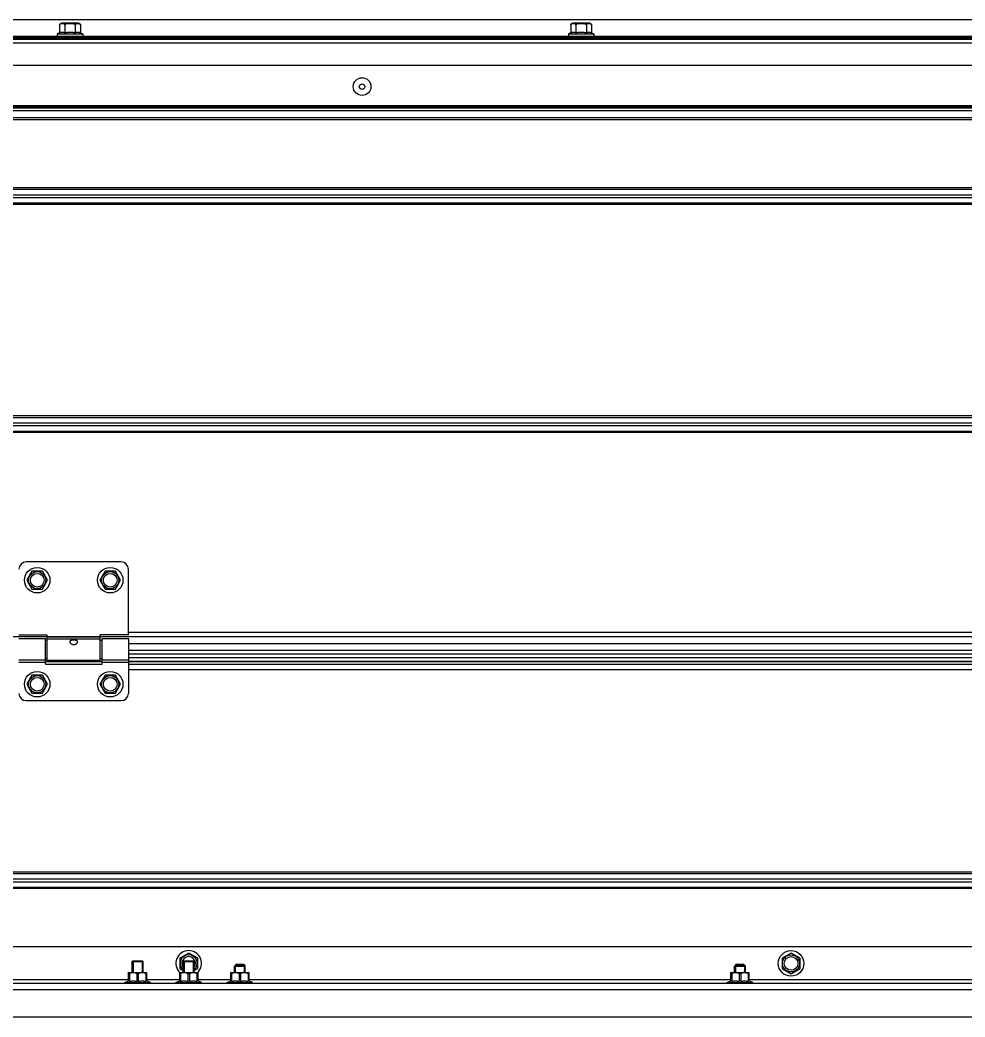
# Model space of a CAD drawing. Header units: millimetres. Extents: x 21899 to 38731, y -5425 to 3612.
# Drawn here: x 23101 to 23619, y -3342 to -2795 of the extents above; entities that cross this region are included whole.
import ezdxf

# ---------------------------------------------------------------- set-up
doc = ezdxf.new("R2010")
doc.units = ezdxf.units.MM

msp = doc.modelspace()

# ---------------------------------------------------------------- linework, layer by layer
at = {"color": 7, "linetype": 'Continuous'}
for p, q in [((25041.07, -2795.44), (22324.07, -2795.44)), ((23133.46, -2797.27), (23124.06, -2797.27)), ((23413.46, -2797.27), (23404.06, -2797.27)), ((23123.06, -2802.56), (23121.76, -2803.07)), ((23121.76, -2803.07), (23121.76, -2804.27)), ((23121.76, -2803.07), (23135.76, -2803.07)), ((23123.06, -2798.27), (23123.06, -2802.56)), ((23125.91, -2798.27), (23125.91, -2802.56)), ((23131.61, -2798.27), (23131.61, -2802.56)), ((23134.46, -2798.27), (23134.46, -2802.56)), ((23134.46, -2802.56), (23135.76, -2803.07)), ((23135.76, -2803.07), (23135.76, -2804.27)), ((23403.06, -2802.56), (23401.76, -2803.07)), ((23401.76, -2803.07), (23401.76, -2804.27)), ((23401.76, -2803.07), (23415.76, -2803.07)), ((23403.06, -2798.27), (23403.06, -2802.56)), ((23405.91, -2798.27), (23405.91, -2802.56)), ((23411.61, -2798.27), (23411.61, -2802.56)), ((23414.46, -2798.27), (23414.46, -2802.56)), ((23414.46, -2802.56), (23415.76, -2803.07)), ((23415.76, -2803.07), (23415.76, -2804.27)), ((22241.07, -2804.64), (25123.07, -2804.64)), ((22358.76, -2804.27), (25027.76, -2804.27)), ((22358.76, -2805.97), (25027.76, -2805.97)), ((23468.54, -2820.47), (22358.76, -2820.47)), ((23848.11, -2820.47), (23468.54, -2820.47)), ((22358.76, -2849.97), (25027.76, -2849.97)), ((23156.76, -3092.47), (23104.76, -3092.47)), ((23107.91, -3097.53), (23105.06, -3102.47)), ((23113.61, -3097.53), (23107.91, -3097.53)), ((23116.46, -3102.47), (23113.61, -3097.53)), ((23147.91, -3097.53), (23145.06, -3102.47)), ((23153.61, -3097.53), (23147.91, -3097.53)), ((23156.46, -3102.47), (23153.61, -3097.53)), ((23160.76, -3132.47), (23160.76, -3096.47)), ((23105.06, -3102.47), (23107.91, -3107.4)), ((23113.61, -3107.4), (23116.46, -3102.47)), ((23145.06, -3102.47), (23147.91, -3107.4)), ((23153.61, -3107.4), (23156.46, -3102.47)), ((23107.91, -3107.4), (23113.61, -3107.4)), ((23147.91, -3107.4), (23153.61, -3107.4)), ((23100.76, -3132.47), (23116.26, -3132.47)), ((23100.76, -3134.47), (23115.26, -3134.47)), ((23115.26, -3148.47), (23115.26, -3134.47)), ((23116.26, -3135.47), (23115.26, -3135.47)), ((23116.26, -3146.47), (23116.26, -3132.47)), ((23160.76, -3132.47), (23145.26, -3132.47)), ((23145.26, -3146.47), (23145.26, -3132.47)), ((23146.26, -3135.47), (23145.26, -3135.47)), ((23146.26, -3134.47), (23160.76, -3134.47)), ((23146.26, -3148.47), (23146.26, -3134.47)), ((23160.76, -3134.47), (23160.76, -3164.47)), ((24216.76, -3137.42), (23160.76, -3137.42)), ((23116.26, -3145.47), (23115.26, -3145.47)), ((23146.26, -3147.05), (23115.26, -3147.05)), ((23145.26, -3146.47), (23116.26, -3146.47)), ((23146.26, -3145.47), (23145.26, -3145.47)), ((24216.76, -3142.97), (23160.76, -3142.97)), ((24216.76, -3147.05), (23160.76, -3147.05)), ((23115.26, -3148.47), (23146.26, -3148.47)), ((23107.91, -3154.53), (23105.06, -3159.47)), ((23113.61, -3154.53), (23107.91, -3154.53)), ((23116.46, -3159.47), (23113.61, -3154.53)), ((23147.91, -3154.53), (23145.06, -3159.47)), ((23153.61, -3154.53), (23147.91, -3154.53)), ((23156.46, -3159.47), (23153.61, -3154.53)), ((23105.06, -3159.47), (23107.91, -3164.4)), ((23113.61, -3164.4), (23116.46, -3159.47)), ((23145.06, -3159.47), (23147.91, -3164.4)), ((23153.61, -3164.4), (23156.46, -3159.47)), ((23104.76, -3168.47), (23156.76, -3168.47)), ((23107.91, -3164.4), (23113.61, -3164.4)), ((23147.91, -3164.4), (23153.61, -3164.4)), ((24672.76, -3303.47), (22713.76, -3303.47)), ((23162.76, -3311.47), (23163.11, -3311.11)), ((23163.11, -3311.11), (23168.41, -3311.11)), ((23168.76, -3311.47), (23168.41, -3311.11)), ((23193.76, -3306.77), (23188.82, -3309.62)), ((23188.82, -3309.62), (23188.82, -3315.32)), ((23190.76, -3311.47), (23191.11, -3311.11)), ((23191.11, -3311.11), (23196.41, -3311.11)), ((23198.7, -3309.62), (23193.76, -3306.77)), ((23196.76, -3311.47), (23196.41, -3311.11)), ((23198.7, -3315.32), (23198.7, -3309.62)), ((23523.76, -3306.77), (23518.82, -3309.62)), ((23518.82, -3309.62), (23518.82, -3315.32)), ((23528.7, -3309.62), (23523.76, -3306.77)), ((23528.7, -3315.32), (23528.7, -3309.62)), ((23162.76, -3317.47), (23162.76, -3311.47)), ((23162.76, -3311.47), (23168.76, -3311.47)), ((23168.76, -3317.47), (23168.76, -3311.47)), ((23188.82, -3315.32), (23190.76, -3316.44)), ((23190.76, -3317.47), (23190.76, -3311.47)), ((23190.76, -3311.47), (23196.76, -3311.47)), ((23196.76, -3317.47), (23196.76, -3311.47)), ((23196.76, -3316.44), (23198.7, -3315.32)), ((23219.76, -3312.97), (23218.76, -3313.97)), ((23218.76, -3317.47), (23218.76, -3313.97)), ((23218.76, -3313.97), (23224.76, -3313.97)), ((23224.22, -3313.43), (23219.3, -3313.43)), ((23219.76, -3312.97), (23223.76, -3312.97)), ((23223.76, -3312.97), (23224.76, -3313.97)), ((23224.76, -3317.47), (23224.76, -3313.97)), ((23493.76, -3312.97), (23492.76, -3313.97)), ((23492.76, -3317.47), (23492.76, -3313.97)), ((23492.76, -3313.97), (23498.76, -3313.97)), ((23498.22, -3313.43), (23493.3, -3313.43)), ((23493.76, -3312.97), (23497.76, -3312.97)), ((23497.76, -3312.97), (23498.76, -3313.97)), ((23498.76, -3317.47), (23498.76, -3313.97)), ((23518.82, -3315.32), (23523.76, -3318.17)), ((23523.76, -3318.17), (23528.7, -3315.32)), ((23158.76, -3322.97), (23160.85, -3322.05)), ((23160.88, -3317.47), (23160.85, -3317.5)), ((23160.85, -3322.29), (23160.85, -3317.5)), ((23161.26, -3318.04), (23160.85, -3318.04)), ((23161.26, -3322.29), (23160.85, -3322.29)), ((23160.88, -3317.47), (23170.64, -3317.47)), ((23161.26, -3318.04), (23161.26, -3322.29)), ((23165.36, -3318.04), (23165.36, -3322.29)), ((23165.36, -3318.04), (23166.16, -3318.04)), ((23166.16, -3322.29), (23165.36, -3322.29)), ((23166.16, -3318.04), (23166.16, -3322.29)), ((23170.27, -3318.04), (23170.27, -3322.29)), ((23170.27, -3318.04), (23170.67, -3318.04)), ((23170.67, -3322.29), (23170.27, -3322.29)), ((23170.64, -3317.47), (23170.68, -3317.5)), ((23170.67, -3317.5), (23170.67, -3322.29)), ((23172.76, -3322.97), (23170.67, -3322.05)), ((23186.76, -3322.97), (23188.85, -3322.05)), ((23188.88, -3317.47), (23188.85, -3317.5)), ((23188.85, -3322.29), (23188.85, -3317.5)), ((23189.26, -3318.04), (23188.85, -3318.04)), ((23189.26, -3322.29), (23188.85, -3322.29)), ((23188.88, -3317.47), (23198.64, -3317.47)), ((23189.26, -3318.04), (23189.26, -3322.29)), ((23193.36, -3318.04), (23193.36, -3322.29)), ((23193.36, -3318.04), (23194.16, -3318.04)), ((23194.16, -3322.29), (23193.36, -3322.29)), ((23194.16, -3318.04), (23194.16, -3322.29)), ((23198.27, -3318.04), (23198.27, -3322.29)), ((23198.27, -3318.04), (23198.67, -3318.04)), ((23198.67, -3322.29), (23198.27, -3322.29)), ((23198.64, -3317.47), (23198.68, -3317.5)), ((23198.67, -3317.5), (23198.67, -3322.29)), ((23200.76, -3322.97), (23198.67, -3322.05)), ((23214.76, -3322.97), (23216.85, -3322.05)), ((23216.88, -3317.47), (23216.85, -3317.5)), ((23216.85, -3322.29), (23216.85, -3317.5)), ((23217.26, -3318.04), (23216.85, -3318.04)), ((23217.26, -3322.29), (23216.85, -3322.29)), ((23216.88, -3317.47), (23226.64, -3317.47)), ((23217.26, -3318.04), (23217.26, -3322.29)), ((23221.36, -3318.04), (23221.36, -3322.29)), ((23221.36, -3318.04), (23222.16, -3318.04)), ((23222.16, -3322.29), (23221.36, -3322.29)), ((23222.16, -3318.04), (23222.16, -3322.29)), ((23226.27, -3318.04), (23226.27, -3322.29)), ((23226.27, -3318.04), (23226.67, -3318.04)), ((23226.67, -3322.29), (23226.27, -3322.29)), ((23226.64, -3317.47), (23226.68, -3317.5)), ((23226.67, -3317.5), (23226.67, -3322.29)), ((23228.76, -3322.97), (23226.67, -3322.05)), ((23488.76, -3322.97), (23490.85, -3322.05)), ((23490.88, -3317.47), (23490.85, -3317.5)), ((23490.85, -3322.29), (23490.85, -3317.5)), ((23491.26, -3318.04), (23490.85, -3318.04)), ((23491.26, -3322.29), (23490.85, -3322.29)), ((23490.88, -3317.47), (23500.64, -3317.47)), ((23491.26, -3318.04), (23491.26, -3322.29)), ((23495.36, -3318.04), (23495.36, -3322.29)), ((23495.36, -3318.04), (23496.16, -3318.04)), ((23496.16, -3322.29), (23495.36, -3322.29)), ((23496.16, -3318.04), (23496.16, -3322.29)), ((23500.27, -3318.04), (23500.27, -3322.29)), ((23500.27, -3318.04), (23500.67, -3318.04)), ((23500.67, -3322.29), (23500.27, -3322.29)), ((23500.64, -3317.47), (23500.68, -3317.5)), ((23500.67, -3317.5), (23500.67, -3322.29)), ((23502.76, -3322.97), (23500.67, -3322.05)), ((24672.76, -3323.47), (22713.76, -3323.47)), ((23158.76, -3323.47), (23158.76, -3322.97)), ((23158.76, -3322.97), (23172.76, -3322.97)), ((23172.76, -3323.47), (23172.76, -3322.97)), ((23186.76, -3323.47), (23186.76, -3322.97)), ((23186.76, -3322.97), (23200.76, -3322.97)), ((23200.76, -3323.47), (23200.76, -3322.97)), ((23214.76, -3323.47), (23214.76, -3322.97)), ((23214.76, -3322.97), (23228.76, -3322.97)), ((23228.76, -3323.47), (23228.76, -3322.97)), ((23488.76, -3323.47), (23488.76, -3322.97)), ((23488.76, -3322.97), (23502.76, -3322.97)), ((23502.76, -3323.47), (23502.76, -3322.97))]:
    msp.add_line(p, q, dxfattribs=at)
at = {"color": 9, "linetype": 'Continuous'}
for p, q in [((22358.76, -2804.77), (25027.76, -2804.77)), ((22358.76, -2805.47), (25027.76, -2805.47)), ((22358.76, -2807.97), (25027.76, -2807.97)), ((25027.76, -2842.55), (22358.76, -2842.55)), ((25027.76, -2843.26), (22358.76, -2843.26)), ((22358.76, -2843.58), (25027.76, -2843.58)), ((22358.76, -2845), (25027.76, -2845)), ((22358.76, -2848.87), (25027.76, -2848.87)), ((25027.76, -2887.45), (22358.76, -2887.45)), ((22358.76, -2888.22), (25027.76, -2888.22)), ((22358.76, -2891.19), (25027.76, -2891.19)), ((22358.76, -2892.74), (25027.76, -2892.74)), ((22358.76, -2895.71), (25027.76, -2895.71)), ((25027.76, -2896.49), (22358.76, -2896.49)), ((25027.76, -3012.45), (22358.76, -3012.45)), ((22358.76, -3013.22), (25027.76, -3013.22)), ((22358.76, -3016.19), (25027.76, -3016.19)), ((22358.76, -3017.74), (25027.76, -3017.74)), ((22358.76, -3020.71), (25027.76, -3020.71)), ((25027.76, -3021.49), (22358.76, -3021.49)), ((25027.76, -3133.48), (22358.76, -3133.48)), ((23145.26, -3133.63), (23116.26, -3133.63)), ((23145.26, -3134.85), (23116.26, -3134.85)), ((24216.76, -3131.04), (23160.76, -3131.04)), ((24216.76, -3137.32), (23160.76, -3137.32)), ((24216.76, -3140.97), (23160.76, -3140.97)), ((23100.76, -3146.09), (23115.26, -3146.09)), ((23100.76, -3147.31), (23115.26, -3147.31)), ((23115.26, -3147.08), (23146.26, -3147.08)), ((23146.26, -3146.09), (23160.76, -3146.09)), ((23146.26, -3147.31), (23160.76, -3147.31)), ((23160.76, -3144.75), (24216.76, -3144.75)), ((23160.76, -3147.08), (24216.76, -3147.08)), ((23115.26, -3148.46), (23146.26, -3148.46)), ((23160.76, -3148.46), (24216.76, -3148.46)), ((23160.76, -3151.38), (24216.76, -3151.38)), ((25027.76, -3262.45), (22358.76, -3262.45)), ((22358.76, -3263.22), (25027.76, -3263.22)), ((22358.76, -3266.19), (25027.76, -3266.19)), ((22358.76, -3267.74), (25027.76, -3267.74)), ((22358.76, -3270.71), (25027.76, -3270.71)), ((25027.76, -3271.49), (22358.76, -3271.49)), ((23160.85, -3321.47), (22713.76, -3321.47)), ((23188.85, -3321.47), (23170.67, -3321.47)), ((23216.85, -3321.47), (23198.67, -3321.47)), ((23490.85, -3321.47), (23226.67, -3321.47)), ((23876.85, -3321.47), (23500.67, -3321.47)), ((24672.76, -3326.97), (22713.76, -3326.97)), ((24672.76, -3341.87), (22713.76, -3341.87))]:
    msp.add_line(p, q, dxfattribs=at)
at = {"color": 2, "linetype": 'Continuous'}
for p, q in [((23163.26, -3311.11), (23163.26, -3317.47)), ((23168.26, -3311.11), (23168.26, -3317.47)), ((23191.26, -3311.11), (23191.26, -3317.47)), ((23196.26, -3311.11), (23196.26, -3317.47)), ((23219.3, -3313.43), (23219.3, -3317.47)), ((23224.22, -3313.43), (23224.22, -3317.47)), ((23493.3, -3313.43), (23493.3, -3317.47)), ((23498.22, -3313.43), (23498.22, -3317.47))]:
    msp.add_line(p, q, dxfattribs=at)
at = {"color": 7, "linetype": 'Continuous'}
for centre, radius in [((23288.76, -2831.97), 4.85), ((23288.76, -2831.97), 1.5), ((23110.76, -3102.47), 7), ((23150.76, -3102.47), 7), ((23110.76, -3102.47), 3.75), ((23150.76, -3102.47), 3.75), ((23110.76, -3159.47), 7), ((23150.76, -3159.47), 7), ((23110.76, -3159.47), 3.75), ((23150.76, -3159.47), 3.75), ((23523.76, -3312.47), 7), ((23523.76, -3312.47), 3.75)]:
    msp.add_circle(centre, radius, dxfattribs=at)
at = {"color": 9, "linetype": 'Continuous'}
for centre in [(23110.76, -3102.47), (23150.76, -3102.47), (23110.76, -3159.47), (23150.76, -3159.47), (23523.76, -3312.47)]:
    msp.add_circle(centre, 4.7, dxfattribs=at)
at = {"color": 7, "linetype": 'Continuous'}
for centre, radius, start, end in [((23124.06, -2798.27), 1, 90, 180), ((23133.46, -2798.27), 1, 0, 90), ((23404.06, -2798.27), 1, 90, 180), ((23413.46, -2798.27), 1, 0, 90), ((23104.76, -3096.47), 4, 90, 180), ((23156.76, -3096.47), 4, 0, 90), ((23104.76, -3164.47), 4, 180, 270), ((23156.76, -3164.47), 4, 270, 0), ((23193.76, -3312.47), 7, 314.2977, 225.7023), ((23193.76, -3312.47), 3.75, 323.3925, 216.6075)]:
    msp.add_arc(centre, radius, start, end, dxfattribs=at)
at = {"color": 9, "linetype": 'Continuous'}
msp.add_arc((23193.76, -3312.47), 4.7, 309.8016, 230.1984, dxfattribs=at)
at = {"color": 7, "linetype": 'Continuous'}
for points, start_tangent, end_tangent in [([(23123.14, -2797.89), (23123.17, -2797.82), (23123.25, -2797.69), (23123.36, -2797.58), (23123.48, -2797.49), (23123.61, -2797.42), (23123.77, -2797.37), (23123.95, -2797.33), (23124.07, -2797.32)], (0.393606, 0.919279), (0.994208, 0.10747)), ([(23124.07, -2797.32), (23124.16, -2797.31), (23124.38, -2797.3), (23124.6, -2797.3), (23124.81, -2797.31), (23125, -2797.33), (23125.17, -2797.36), (23125.33, -2797.41), (23125.48, -2797.48), (23125.6, -2797.57), (23125.71, -2797.69), (23125.8, -2797.81), (23125.86, -2797.96), (23125.9, -2798.12), (23125.91, -2798.27)], (0.994208, 0.10747), (0, -1)), ([(23125.91, -2798.27), (23125.93, -2798.12), (23126, -2797.98), (23126.11, -2797.84), (23126.27, -2797.71), (23126.46, -2797.6), (23126.68, -2797.51), (23126.93, -2797.44), (23127.17, -2797.39), (23127.41, -2797.36), (23127.62, -2797.34), (23127.82, -2797.32), (23128.01, -2797.31), (23128.2, -2797.3), (23128.39, -2797.3), (23128.57, -2797.3), (23128.76, -2797.3)], (0, 1), (1, 0)), ([(23128.76, -2797.3), (23129.05, -2797.3), (23129.34, -2797.3), (23129.62, -2797.32), (23129.91, -2797.34), (23130.19, -2797.37), (23130.48, -2797.42), (23130.76, -2797.49), (23131.02, -2797.58), (23131.23, -2797.69), (23131.4, -2797.82), (23131.52, -2797.97), (23131.59, -2798.12), (23131.61, -2798.27)], (1, 0), (0, -1)), ([(23131.61, -2798.27), (23131.62, -2798.12), (23131.66, -2797.96), (23131.72, -2797.82), (23131.8, -2797.69), (23131.91, -2797.58), (23132.03, -2797.49), (23132.17, -2797.42), (23132.33, -2797.37), (23132.5, -2797.33), (23132.68, -2797.31), (23132.87, -2797.3), (23133.07, -2797.3), (23133.24, -2797.3), (23133.4, -2797.31), (23133.56, -2797.33), (23133.71, -2797.36), (23133.86, -2797.41), (23134.02, -2797.48), (23134.15, -2797.57), (23134.26, -2797.68), (23134.35, -2797.81), (23134.41, -2797.96), (23134.45, -2798.12), (23134.46, -2798.27)], (0, 1), (0, -1)), ([(23403.14, -2797.89), (23403.17, -2797.82), (23403.25, -2797.69), (23403.36, -2797.58), (23403.48, -2797.49), (23403.61, -2797.42), (23403.77, -2797.37), (23403.95, -2797.33), (23404.07, -2797.32)], (0.393606, 0.919279), (0.994208, 0.10747)), ([(23404.07, -2797.32), (23404.16, -2797.31), (23404.38, -2797.3), (23404.6, -2797.3), (23404.81, -2797.31), (23405, -2797.33), (23405.17, -2797.36), (23405.33, -2797.41), (23405.48, -2797.48), (23405.6, -2797.57), (23405.71, -2797.69), (23405.8, -2797.81), (23405.86, -2797.96), (23405.9, -2798.12), (23405.91, -2798.27)], (0.994208, 0.10747), (0, -1)), ([(23405.91, -2798.27), (23405.93, -2798.12), (23406, -2797.98), (23406.11, -2797.84), (23406.27, -2797.71), (23406.46, -2797.6), (23406.68, -2797.51), (23406.93, -2797.44), (23407.17, -2797.39), (23407.41, -2797.36), (23407.62, -2797.34), (23407.82, -2797.32), (23408.01, -2797.31), (23408.2, -2797.3), (23408.39, -2797.3), (23408.57, -2797.3), (23408.76, -2797.3)], (0, 1), (1, 0)), ([(23408.76, -2797.3), (23409.05, -2797.3), (23409.34, -2797.3), (23409.62, -2797.32), (23409.91, -2797.34), (23410.19, -2797.37), (23410.48, -2797.42), (23410.76, -2797.49), (23411.02, -2797.58), (23411.23, -2797.69), (23411.4, -2797.82), (23411.52, -2797.97), (23411.59, -2798.12), (23411.61, -2798.27)], (1, 0), (0, -1)), ([(23411.61, -2798.27), (23411.62, -2798.12), (23411.66, -2797.96), (23411.72, -2797.82), (23411.8, -2797.69), (23411.91, -2797.58), (23412.03, -2797.49), (23412.17, -2797.42), (23412.33, -2797.37), (23412.5, -2797.33), (23412.68, -2797.31), (23412.87, -2797.3), (23413.07, -2797.3), (23413.24, -2797.3), (23413.4, -2797.31), (23413.56, -2797.33), (23413.71, -2797.36), (23413.86, -2797.41), (23414.02, -2797.48), (23414.15, -2797.57), (23414.26, -2797.68), (23414.35, -2797.81), (23414.41, -2797.96), (23414.45, -2798.12), (23414.46, -2798.27)], (0, 1), (0, -1)), ([(23123.06, -2798.27), (23123.07, -2798.12), (23123.08, -2798.07)], (0, 1), (0.196493, 0.980505)), ([(23125.91, -2802.56), (23125.55, -2802.44), (23125.19, -2802.34), (23124.84, -2802.29), (23124.49, -2802.27), (23124.13, -2802.29), (23123.78, -2802.34), (23123.43, -2802.44), (23123.06, -2802.56)], (-0.932391, 0.361452), (-0.932391, -0.361452)), ([(23123.08, -2798.07), (23123.09, -2798.01)], (0.196493, 0.980505), (0.259097, 0.965851)), ([(23123.09, -2798.01), (23123.11, -2797.96), (23123.14, -2797.89)], (0.259097, 0.965851), (0.393606, 0.919279)), ([(23128.76, -2802.27), (23128.05, -2802.29), (23127.34, -2802.35), (23126.63, -2802.44), (23125.91, -2802.56)], (-1, 0), (-0.981728, -0.190289)), ([(23131.61, -2802.56), (23131.03, -2802.46), (23130.46, -2802.38), (23129.89, -2802.32), (23129.33, -2802.28), (23128.76, -2802.27)], (-0.981728, 0.190289), (-1, 0)), ([(23134.46, -2802.56), (23134.1, -2802.44), (23133.74, -2802.34), (23133.39, -2802.29), (23133.04, -2802.27), (23132.68, -2802.29), (23132.33, -2802.34), (23131.98, -2802.44), (23131.61, -2802.56)], (-0.932391, 0.361452), (-0.932391, -0.361452)), ([(23403.06, -2798.27), (23403.07, -2798.12), (23403.08, -2798.07)], (0, 1), (0.196493, 0.980505)), ([(23405.91, -2802.56), (23405.55, -2802.44), (23405.19, -2802.34), (23404.84, -2802.29), (23404.49, -2802.27), (23404.13, -2802.29), (23403.78, -2802.34), (23403.43, -2802.44), (23403.06, -2802.56)], (-0.932391, 0.361452), (-0.932391, -0.361452)), ([(23403.08, -2798.07), (23403.09, -2798.01)], (0.196493, 0.980505), (0.259097, 0.965851)), ([(23403.09, -2798.01), (23403.11, -2797.96), (23403.14, -2797.89)], (0.259097, 0.965851), (0.393606, 0.919279)), ([(23408.76, -2802.27), (23408.05, -2802.29), (23407.34, -2802.35), (23406.63, -2802.44), (23405.91, -2802.56)], (-1, 0), (-0.981728, -0.190289)), ([(23411.61, -2802.56), (23411.03, -2802.46), (23410.46, -2802.38), (23409.89, -2802.32), (23409.33, -2802.28), (23408.76, -2802.27)], (-0.981728, 0.190289), (-1, 0)), ([(23414.46, -2802.56), (23414.1, -2802.44), (23413.74, -2802.34), (23413.39, -2802.29), (23413.04, -2802.27), (23412.68, -2802.29), (23412.33, -2802.34), (23411.98, -2802.44), (23411.61, -2802.56)], (-0.932391, 0.361452), (-0.932391, -0.361452)), ([(23128.76, -3136.22), (23128.82, -3135.89), (23129.01, -3135.59), (23129.31, -3135.37), (23129.66, -3135.21), (23130.03, -3135.12), (23130.41, -3135.07), (23130.82, -3135.05), (23131.23, -3135.08), (23131.62, -3135.15), (23131.97, -3135.25), (23132.28, -3135.4), (23132.52, -3135.61), (23132.69, -3135.88), (23132.76, -3136.22)], (0, 1), (0, -1)), ([(23128.85, -3136.67), (23128.82, -3136.58), (23128.76, -3136.22)], (-0.374906, 0.927063), (0, 1)), ([(23132.76, -3136.22), (23132.7, -3136.57), (23132.66, -3136.68)], (0, -1), (-0.381296, -0.924453)), ([(23132.66, -3136.68), (23132.53, -3136.94), (23132.26, -3137.27), (23131.91, -3137.54), (23131.55, -3137.73), (23131.15, -3137.84), (23130.72, -3137.88), (23130.3, -3137.83), (23129.89, -3137.7), (23129.54, -3137.49), (23129.23, -3137.23), (23128.98, -3136.93), (23128.85, -3136.67)], (-0.381296, -0.924453), (-0.374906, 0.927063)), ([(23165.36, -3318.04), (23164.87, -3317.82), (23164.41, -3317.66), (23163.97, -3317.56), (23163.53, -3317.5), (23163.09, -3317.5), (23162.64, -3317.56), (23162.2, -3317.66), (23161.74, -3317.82), (23161.26, -3318.04)], (-0.893808, 0.44845), (-0.893808, -0.44845)), ([(23161.26, -3322.29), (23161.78, -3322.18), (23162.29, -3322.11), (23162.8, -3322.06), (23163.31, -3322.05), (23163.82, -3322.06), (23164.33, -3322.11), (23164.84, -3322.18), (23165.36, -3322.29)], (0.9765, 0.215516), (0.9765, -0.215516)), ([(23170.27, -3318.04), (23169.78, -3317.82), (23169.32, -3317.66), (23168.88, -3317.56), (23168.43, -3317.5), (23167.99, -3317.5), (23167.55, -3317.56), (23167.11, -3317.66), (23166.65, -3317.82), (23166.16, -3318.04)], (-0.893808, 0.44845), (-0.893808, -0.44845)), ([(23166.16, -3322.29), (23166.68, -3322.18), (23167.19, -3322.11), (23167.7, -3322.06), (23168.21, -3322.05), (23168.73, -3322.06), (23169.23, -3322.11), (23169.75, -3322.18), (23170.27, -3322.29)], (0.9765, 0.215516), (0.9765, -0.215516)), ([(23193.36, -3318.04), (23192.87, -3317.82), (23192.41, -3317.66), (23191.97, -3317.56), (23191.53, -3317.5), (23191.09, -3317.5), (23190.64, -3317.56), (23190.2, -3317.66), (23189.74, -3317.82), (23189.26, -3318.04)], (-0.893808, 0.44845), (-0.893808, -0.44845)), ([(23189.26, -3322.29), (23189.78, -3322.18), (23190.29, -3322.11), (23190.8, -3322.06), (23191.31, -3322.05), (23191.82, -3322.06), (23192.33, -3322.11), (23192.84, -3322.18), (23193.36, -3322.29)], (0.9765, 0.215516), (0.9765, -0.215516)), ([(23198.27, -3318.04), (23197.78, -3317.82), (23197.32, -3317.66), (23196.88, -3317.56), (23196.43, -3317.5), (23195.99, -3317.5), (23195.55, -3317.56), (23195.11, -3317.66), (23194.65, -3317.82), (23194.16, -3318.04)], (-0.893808, 0.44845), (-0.893808, -0.44845)), ([(23194.16, -3322.29), (23194.68, -3322.18), (23195.19, -3322.11), (23195.7, -3322.06), (23196.21, -3322.05), (23196.73, -3322.06), (23197.23, -3322.11), (23197.75, -3322.18), (23198.27, -3322.29)], (0.9765, 0.215516), (0.9765, -0.215516)), ([(23221.36, -3318.04), (23220.87, -3317.82), (23220.41, -3317.66), (23219.97, -3317.56), (23219.53, -3317.5), (23219.09, -3317.5), (23218.64, -3317.56), (23218.2, -3317.66), (23217.74, -3317.82), (23217.26, -3318.04)], (-0.893808, 0.44845), (-0.893808, -0.44845)), ([(23217.26, -3322.29), (23217.78, -3322.18), (23218.29, -3322.11), (23218.8, -3322.06), (23219.31, -3322.05), (23219.82, -3322.06), (23220.33, -3322.11), (23220.84, -3322.18), (23221.36, -3322.29)], (0.9765, 0.215516), (0.9765, -0.215516)), ([(23226.27, -3318.04), (23225.78, -3317.82), (23225.32, -3317.66), (23224.88, -3317.56), (23224.43, -3317.5), (23223.99, -3317.5), (23223.55, -3317.56), (23223.11, -3317.66), (23222.65, -3317.82), (23222.16, -3318.04)], (-0.893808, 0.44845), (-0.893808, -0.44845)), ([(23222.16, -3322.29), (23222.68, -3322.18), (23223.19, -3322.11), (23223.7, -3322.06), (23224.21, -3322.05), (23224.73, -3322.06), (23225.23, -3322.11), (23225.75, -3322.18), (23226.27, -3322.29)], (0.9765, 0.215516), (0.9765, -0.215516)), ([(23495.36, -3318.04), (23494.87, -3317.82), (23494.41, -3317.66), (23493.97, -3317.56), (23493.53, -3317.5), (23493.09, -3317.5), (23492.64, -3317.56), (23492.2, -3317.66), (23491.74, -3317.82), (23491.26, -3318.04)], (-0.893808, 0.44845), (-0.893808, -0.44845)), ([(23491.26, -3322.29), (23491.78, -3322.18), (23492.29, -3322.11), (23492.8, -3322.06), (23493.31, -3322.05), (23493.82, -3322.06), (23494.33, -3322.11), (23494.84, -3322.18), (23495.36, -3322.29)], (0.9765, 0.215516), (0.9765, -0.215516)), ([(23500.27, -3318.04), (23499.78, -3317.82), (23499.32, -3317.66), (23498.88, -3317.56), (23498.43, -3317.5), (23497.99, -3317.5), (23497.55, -3317.56), (23497.11, -3317.66), (23496.65, -3317.82), (23496.16, -3318.04)], (-0.893808, 0.44845), (-0.893808, -0.44845)), ([(23496.16, -3322.29), (23496.68, -3322.18), (23497.19, -3322.11), (23497.7, -3322.06), (23498.21, -3322.05), (23498.73, -3322.06), (23499.23, -3322.11), (23499.75, -3322.18), (23500.27, -3322.29)], (0.9765, 0.215516), (0.9765, -0.215516))]:
    msp.add_spline(points, degree=3, dxfattribs=dict(at, start_tangent=start_tangent, end_tangent=end_tangent))

doc.saveas('drawing.dxf')
